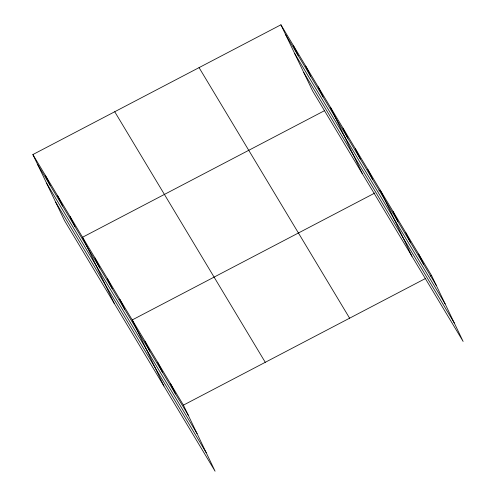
<?xml version="1.0" encoding="UTF-8"?>
<svg xmlns="http://www.w3.org/2000/svg" width="496" height="496" viewBox="0 0 496 496"><rect width="100%" height="100%" fill="white"/><g stroke="black" fill="none" stroke-linecap="round" stroke-linejoin="round"><path stroke-width="0.74" d="M32.872 154.56L183.421 405.127L215.078 471.2L64.53 220.633L32.872 154.56L280.922 24.8L431.47 275.367L463.128 341.44L312.579 90.873L280.922 24.8M324.465 110.701L82.553 237.243L114.21 303.323M374.827 193.031L132.234 319.932L163.891 386.006M378.919 190.886L380.283 190.173L411.94 256.252M183.421 405.127L425.326 278.578M430.106 276.08L431.47 275.367M285.746 34.875L436.294 285.442M294.605 53.357L445.148 303.918M303.726 72.397L454.274 322.958M199.063 67.617L349.612 318.184M114.731 111.736L265.273 362.303M37.702 164.629L188.244 415.195M46.556 183.111L197.098 433.678M55.676 202.151L206.224 452.718M418.674 254.07L423.497 264.139M405.877 232.767L410.7 242.842M393.08 211.47L397.904 221.545M367.865 169.502L372.688 179.577M355.44 148.831L360.27 158.906M343.021 128.16L347.851 138.229M330.603 107.489L362.26 173.563M318.184 86.812L323.008 96.887M305.759 66.142L310.589 76.217M293.341 45.471L298.17 55.546M170.624 383.823L175.448 393.898M157.827 362.526L162.651 372.601M145.03 341.229L149.854 351.304M119.815 299.262L124.639 309.33M107.396 278.591L112.22 288.66M94.972 257.914L99.801 267.989M70.134 216.572L74.958 226.647M57.716 195.901L62.539 205.976M45.291 175.231L50.121 185.306"/></g></svg>
